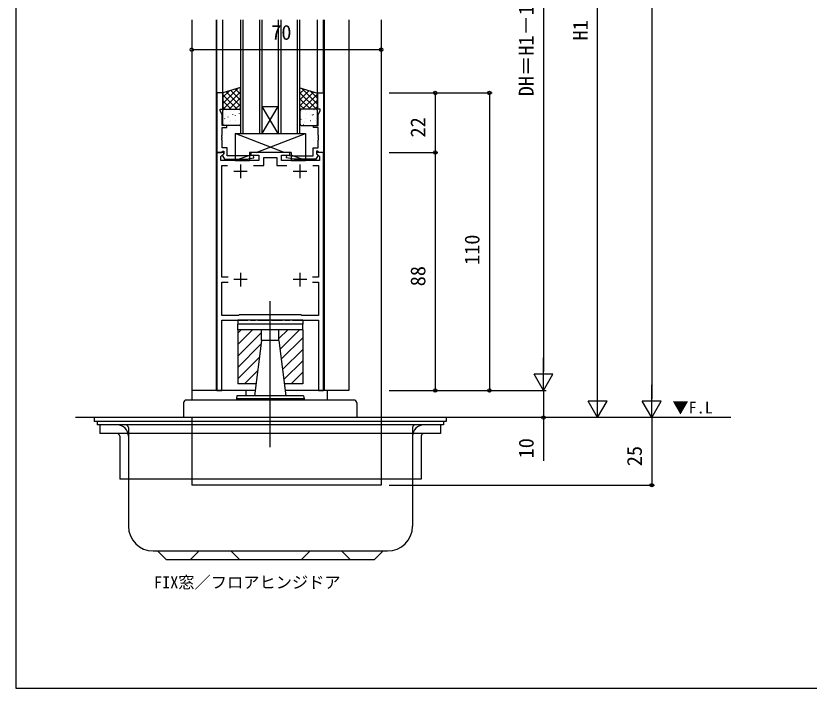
# Model space of a CAD drawing. Units: millimetres, scale not verified. Extents: x -437 to 438, y -344 to 341.
# Drawn here: x -436.7 to -143.5, y -343.7 to -95.2 of the extents above; entities that cross this region are included whole.
import ezdxf
from ezdxf.enums import TextEntityAlignment as Align

# ---------------------------------------------------------------- set-up
doc = ezdxf.new("R2010")
doc.units = ezdxf.units.MM
doc.header["$LTSCALE"] = 2
for name, color, linetype in [('0-1_USER1', 3, 'Continuous'), ('0-2_YKK_11', 7, 'Continuous'), ('0-3_YKK_12', 2, 'Continuous'), ('0-4_YKK_13', 4, 'Continuous'), ('0-6_YKK_D', 6, 'Continuous'), ('0-7_YKK_ZWAK', 7, 'Continuous')]:
    doc.layers.add(name, color=color, linetype=linetype)
doc.styles.add('ＭＳ ゴシック', font='')
doc.styles.get('ＭＳ ゴシック').set_extended_font_data('MS Gothic')

msp = doc.modelspace()

# ---------------------------------------------------------------- linework, layer by layer
at = {"layer": '0-2_YKK_11'}
for p, q in [((-353.7, -150.2), (-353.7, -155.2)), ((-331.7, -150.2), (-331.7, -155.2)), ((-351.2, -152.7), (-356.2, -152.7)), ((-329.2, -152.7), (-334.2, -152.7)), ((-353.7, -190.2), (-353.7, -195.2)), ((-331.7, -190.2), (-331.7, -195.2)), ((-351.2, -192.7), (-356.2, -192.7)), ((-329.2, -192.7), (-334.2, -192.7))]:
    msp.add_line(p, q, dxfattribs=at)
for points in [[(-362.4, -123.7), (-362.4, -145.7), (-360.77, -145.7), (-360.47, -145.4), (-360.27, -145.2), (-359.8, -145.2), (-359.8, -146.15), (-360.3, -146.65), (-360.3, -146.988), (-359.6, -148.2), (-351.592, -148.2), (-348.713, -147.692), (-348.887, -146.708), (-350.545, -147), (-358.6, -147), (-358.6, -144), (-360.47, -144), (-360.47, -141.208), (-360.59, -141.025), (-360.59, -140.475), (-360.47, -140.292), (-360.47, -140.208), (-360.59, -140.025), (-360.59, -139.475), (-360.47, -139.292), (-360.47, -136.5), (-358.7, -136.5), (-358.7, -135.7), (-360.47, -135.7), (-360.47, -131.765), (-361.2, -130.2), (-361.2, -129.7), (-360.2, -129.7), (-360.2, -123.7)], [(-323, -123.7), (-323, -145.7), (-324.63, -145.7), (-324.93, -145.4), (-325.13, -145.2), (-325.6, -145.2), (-325.6, -146.15), (-325.1, -146.65), (-325.1, -146.988), (-325.8, -148.2), (-333.808, -148.2), (-336.687, -147.692), (-336.513, -146.708), (-334.855, -147), (-326.8, -147), (-326.8, -144), (-324.93, -144), (-324.93, -141.208), (-324.81, -141.025), (-324.81, -140.475), (-324.93, -140.292), (-324.93, -140.208), (-324.81, -140.025), (-324.81, -139.475), (-324.93, -139.292), (-324.93, -136.5), (-326.7, -136.5), (-326.7, -135.7), (-324.93, -135.7), (-324.93, -131.765), (-324.2, -130.2), (-324.2, -129.7), (-325.2, -129.7), (-325.2, -123.7)]]:
    msp.add_lwpolyline(points, close=True, dxfattribs=at)
for points in [[(-362.4, -145.7), (-362.4, -233.7), (-360.6, -233.7), (-360.6, -207.7), (-350.908, -207.7), (-350.725, -207.58), (-350.175, -207.58), (-349.992, -207.7), (-348.158, -207.7), (-347.975, -207.58), (-347.425, -207.58), (-347.242, -207.7), (-343.158, -207.7), (-342.975, -207.58), (-342.425, -207.58), (-342.242, -207.7), (-338.158, -207.7), (-337.975, -207.58), (-337.425, -207.58), (-337.242, -207.7), (-335.408, -207.7), (-335.225, -207.58), (-334.675, -207.58), (-334.492, -207.7), (-324.8, -207.7), (-324.8, -233.7), (-323, -233.7), (-323, -145.7), (-325.476, -145.7), (-325.636, -146.088), (-324.5, -147.224), (-324.5, -148.7), (-338.5, -148.7), (-338.5, -146.7), (-335.5, -146.7), (-335.5, -145.7), (-349.9, -145.7), (-349.9, -146.7), (-346.9, -146.7), (-346.9, -148.7)], [(-346.9, -148.7), (-360.9, -148.7), (-360.9, -147.224), (-359.764, -146.088), (-359.924, -145.7), (-362.4, -145.7)], [(-348.898, -150.5), (-345.1, -150.5), (-345.1, -147.5), (-340.3, -147.5), (-340.3, -150.5), (-336.502, -150.5)], [(-358.271, -191.8), (-360.6, -191.8), (-360.6, -150.5), (-358.502, -150.5)], [(-326.898, -150.5), (-324.8, -150.5), (-324.8, -191.8), (-327.129, -191.8)], [(-327.129, -193.6), (-324.8, -193.6), (-324.8, -205.9), (-331, -205.9), (-331.2, -205.7), (-354.2, -205.7), (-354.4, -205.9), (-360.6, -205.9), (-360.6, -193.6), (-358.271, -193.6)]]:
    msp.add_lwpolyline(points, dxfattribs=at)
at = {"layer": '0-3_YKK_12'}
for p, q in [((-371.7, -96.7), (-371.7, -233.7)), ((-371.7, -96.7), (-371.7, -237.2)), ((-362.7, -96.7), (-362.7, -233.7)), ((-362.4, -124), (-362.4, -96.7)), ((-360.199, -123.7), (-360.199, -96.7)), ((-352.7, -138.7), (-352.7, -96.7)), ((-346.7, -96.7), (-346.7, -138.7)), ((-338.7, -138.7), (-338.7, -96.7)), ((-332.7, -96.7), (-332.7, -138.7)), ((-325.2, -123.7), (-325.2, -96.7)), ((-322.999, -123.7), (-322.999, -96.7)), ((-322.7, -96.7), (-322.7, -233.7)), ((-301.7, -96.7), (-301.7, -243.7)), ((-345.7, -128.7), (-339.7, -128.7)), ((-345.7, -138.7), (-339.7, -128.7)), ((-339.7, -138.7), (-345.7, -128.7)), ((-345.7, -138.7), (-339.7, -138.7)), ((-348.346, -233.7), (-371.7, -233.7)), ((-351.7, -233.7), (-351.7, -235.7)), ((-321.7, -233.7), (-321.7, -237.2)), ((-172.453, -243.7), (-414.7, -243.7)), ((-371.7, -243.7), (-371.7, -268.7)), ((-301.7, -243.7), (-301.7, -268.7)), ((-301.7, -268.7), (-371.7, -268.7))]:
    msp.add_line(p, q, dxfattribs=at)
for points in [[(-353.7, -96.7), (-353.7, -138.7), (-345.7, -138.7), (-345.7, -96.7)], [(-339.7, -96.7), (-339.7, -138.7), (-331.7, -138.7), (-331.7, -96.7)], [(-313.7, -96.7), (-313.7, -233.7), (-337.061, -233.7)]]:
    msp.add_lwpolyline(points, dxfattribs=at)
at = {"layer": '0-4_YKK_13'}
for p, q in [((-354.634, -121.988), (-360.2, -127.553)), ((-357.877, -122.985), (-360.2, -125.308)), ((-357.275, -122.8), (-353.7, -126.376)), ((-355.559, -122.272), (-353.7, -124.13)), ((-353.842, -121.744), (-353.7, -121.885)), ((-330.029, -122.264), (-331.7, -123.935)), ((-328.312, -122.792), (-331.7, -126.18)), ((-331.12, -121.929), (-325.2, -127.848)), ((-327.877, -122.926), (-325.2, -125.603)), ((-360.2, -124.366), (-354.866, -129.7)), ((-353.7, -123.298), (-360.102, -129.7)), ((-358.992, -123.328), (-353.7, -128.621)), ((-353.7, -125.543), (-357.857, -129.7)), ((-326.595, -123.321), (-331.7, -128.426)), ((-331.7, -123.593), (-325.543, -129.75)), ((-331.7, -125.838), (-327.788, -129.75)), ((-325.2, -124.171), (-330.779, -129.75)), ((-360.2, -126.611), (-357.111, -129.7)), ((-360.2, -128.856), (-359.356, -129.7)), ((-353.7, -127.788), (-355.612, -129.7)), ((-331.7, -128.083), (-330.033, -129.75)), ((-325.2, -126.416), (-328.534, -129.75)), ((-325.2, -128.661), (-326.289, -129.75)), ((-360.2, -135.2), (-360.2, -130.2)), ((-359.7, -129.7), (-354.2, -129.7)), ((-359.392, -131.777), (-359.385, -131.785)), ((-358.965, -130.321), (-358.921, -130.345)), ((-357.573, -129.795), (-357.566, -129.802)), ((-356.889, -129.888), (-356.845, -129.912)), ((-356.674, -131.667), (-356.628, -131.755)), ((-356.297, -131.778), (-356.254, -131.802)), ((-354.221, -131.346), (-354.177, -131.37)), ((-353.7, -130.2), (-353.7, -135.2)), ((-331.7, -130.25), (-331.7, -135.25)), ((-331.204, -130.662), (-331.248, -130.686)), ((-325.7, -129.75), (-331.2, -129.75)), ((-329.821, -130.29), (-329.828, -130.298)), ((-329.179, -131.396), (-329.223, -131.42)), ((-327.102, -131.828), (-327.146, -131.852)), ((-326.726, -131.717), (-326.772, -131.805)), ((-326.511, -129.938), (-326.555, -129.962)), ((-325.827, -129.845), (-325.834, -129.852)), ((-325.2, -135.25), (-325.2, -130.25)), ((-359.564, -133.192), (-359.517, -133.28)), ((-358.322, -132.512), (-358.278, -132.536)), ((-357.731, -134.402), (-357.687, -134.426)), ((-357.417, -133.982), (-357.41, -133.99)), ((-355.654, -133.97), (-355.611, -133.994)), ((-355.631, -131.962), (-355.625, -131.97)), ((-331.295, -133.371), (-331.341, -133.459)), ((-329.977, -134.478), (-329.984, -134.485)), ((-329.77, -133.286), (-329.814, -133.31)), ((-327.745, -134.02), (-327.789, -134.044)), ((-327.769, -132.012), (-327.775, -132.02)), ((-325.983, -134.032), (-325.989, -134.04)), ((-325.669, -134.452), (-325.713, -134.476)), ((-359.756, -135.136), (-359.712, -135.16)), ((-354.2, -135.7), (-359.7, -135.7)), ((-331.2, -135.75), (-325.7, -135.75)), ((-330.413, -135.477), (-330.457, -135.501)), ((-355.7, -138.701), (-355.7, -148.7)), ((-337.5, -145.7), (-355.7, -138.701)), ((-347.9, -145.7), (-329.7, -138.701)), ((-350.4, -145.7), (-350.4, -148.7)), ((-335, -145.7), (-350.4, -145.7)), ((-335, -145.7), (-335, -148.7)), ((-355.7, -148.7), (-350.4, -146.662)), ((-355.7, -148.7), (-350.4, -148.7)), ((-329.7, -148.7), (-335, -146.662)), ((-335, -148.7), (-329.7, -148.7)), ((-342.7, -254.6), (-342.7, -200.7)), ((-354.7, -207.7), (-354.7, -209.2)), ((-330.7, -207.7), (-354.7, -207.7)), ((-330.7, -207.7), (-330.7, -209.2)), ((-330.7, -209.2), (-354.7, -209.2)), ((-354.7, -211.2), (-354.7, -209.2)), ((-330.7, -211.2), (-330.7, -209.2)), ((-354.7, -211.2), (-354.7, -231.2)), ((-330.7, -211.2), (-354.7, -211.2)), ((-330.7, -211.2), (-354.7, -211.2)), ((-354.7, -216.701), (-349.199, -211.2)), ((-354.7, -212.458), (-353.442, -211.2)), ((-354.7, -220.944), (-345.95, -212.194)), ((-345.95, -215.2), (-345.95, -211.2)), ((-339.45, -215.2), (-339.45, -211.2)), ((-339.45, -214.494), (-336.156, -211.2)), ((-339.061, -218.347), (-331.913, -211.2)), ((-330.7, -211.2), (-330.7, -231.2)), ((-354.7, -225.186), (-346.124, -216.611)), ((-345.95, -215.2), (-348.485, -235.7)), ((-339.45, -215.2), (-345.95, -215.2)), ((-339.45, -215.2), (-336.915, -235.7)), ((-338.594, -222.123), (-330.7, -214.229)), ((-338.127, -225.899), (-330.7, -218.472)), ((-354.7, -229.429), (-346.723, -221.452)), ((-337.66, -229.675), (-330.7, -222.715)), ((-352.228, -231.2), (-347.322, -226.293)), ((-334.943, -231.2), (-330.7, -226.957)), ((-347.929, -231.2), (-354.7, -231.2)), ((-330.7, -231.2), (-337.471, -231.2)), ((-311.7, -237.2), (-373.7, -237.2)), ((-355.05, -235.7), (-355.2, -236.7)), ((-330.2, -236.7), (-355.2, -236.7)), ((-355.2, -236.7), (-355.2, -237.2)), ((-330.35, -235.7), (-355.05, -235.7)), ((-330.35, -235.7), (-330.2, -236.7)), ((-330.2, -236.7), (-330.2, -237.2)), ((-374.7, -238.2), (-374.7, -243.7)), ((-310.7, -238.2), (-310.7, -243.7)), ((-277.7, -243.7), (-407.7, -243.7)), ((-407.7, -243.7), (-407.7, -245.2)), ((-277.7, -245.2), (-407.7, -245.2)), ((-406.7, -245.2), (-406.7, -246.4)), ((-278.7, -245.2), (-278.7, -246.4)), ((-277.7, -243.7), (-277.7, -245.2)), ((-278.7, -246.4), (-406.7, -246.4)), ((-405.7, -246.4), (-405.7, -249.6)), ((-395.1, -247.4), (-395.1, -283.8)), ((-290.1, -247.4), (-290.1, -283.8)), ((-279.7, -246.4), (-279.7, -249.6)), ((-279.7, -249.6), (-405.7, -249.6)), ((-398.3, -250.6), (-398.3, -266.4)), ((-286.9, -250.6), (-286.9, -266.4)), ((-286.9, -266.4), (-398.3, -266.4)), ((-385.9, -293), (-299.3, -293)), ((-381.1, -296.2), (-384.3, -293)), ((-372.1, -296.2), (-368.9, -293)), ((-354.1, -296.2), (-357.3, -293)), ((-331.1, -296.2), (-327.9, -293)), ((-313.1, -296.2), (-316.3, -293)), ((-304.1, -296.2), (-300.9, -293)), ((-381.1, -296.2), (-304.1, -296.2))]:
    msp.add_line(p, q, dxfattribs=at)
for points in [[(-353.7, -121.7), (-360.2, -123.7), (-360.2, -129.7), (-353.7, -129.7)], [(-331.7, -121.75), (-325.2, -123.75), (-325.2, -129.75), (-331.7, -129.75)]]:
    msp.add_lwpolyline(points, close=True, dxfattribs=at)
msp.add_lwpolyline([(-355.7, -138.701), (-329.7, -138.701), (-329.7, -148.7)], dxfattribs=at)
for centre, radius, start, end in [((-359.7, -130.2), 0.5, 90, 180), ((-354.2, -130.2), 0.5, 0, 90), ((-331.2, -130.25), 0.5, 90, 180), ((-325.7, -130.25), 0.5, 0, 90), ((-359.7, -135.2), 0.5, 180, 270), ((-354.2, -135.2), 0.5, 270, 0), ((-331.2, -135.25), 0.5, 180, 270), ((-325.7, -135.25), 0.5, 270, 0), ((-373.7, -238.2), 1, 89.99998, 180.00001), ((-311.7, -238.2), 1, 359.99999, 89.99997), ((-399.3, -250.6), 4.2, 0, 90), ((-396.1, -247.4), 1, 0, 90), ((-289.1, -247.4), 1, 90, 180), ((-285.9, -250.6), 4.2, 90, 180), ((-399.3, -250.6), 1, 0, 90), ((-285.9, -250.6), 1, 90, 180), ((-385.9, -283.8), 9.2, 180, 270), ((-299.3, -283.8), 9.2, 270, 0)]:
    msp.add_arc(centre, radius, start, end, dxfattribs=at)
at = {"layer": '0-6_YKK_D'}
for p, q in [((-201.7, 199.3), (-201.7, -236.7)), ((-221.7, -236.7), (-221.7, 39.3)), ((-241.7, 36.3), (-241.7, -226.7)), ((-301.7, -107.7), (-371.7, -107.7)), ((-298.7, -123.7), (-260.7, -123.7)), ((-298.7, -123.7), (-280.7, -123.7)), ((-281.7, -123.7), (-281.7, -145.7)), ((-261.7, -123.7), (-261.7, -233.7)), ((-298.7, -145.7), (-280.7, -145.7)), ((-298.7, -145.7), (-280.7, -145.7)), ((-281.7, -145.7), (-281.7, -233.7)), ((-241.7, -233.7), (-241.7, -221.576)), ((-241.7, -233.7), (-245.2, -227.638)), ((-238.2, -227.638), (-245.2, -227.638)), ((-241.7, -233.7), (-238.2, -227.638)), ((-221.7, -243.7), (-221.7, -231.576)), ((-201.7, -243.7), (-201.7, -231.576)), ((-298.7, -233.7), (-260.7, -233.7)), ((-298.7, -233.7), (-240.7, -233.7)), ((-298.7, -233.7), (-240.7, -233.7)), ((-298.7, -233.7), (-280.7, -233.7)), ((-221.7, -243.7), (-225.2, -237.638)), ((-218.2, -237.638), (-225.2, -237.638)), ((-221.7, -243.7), (-218.2, -237.638)), ((-201.7, -243.7), (-205.2, -237.638)), ((-198.2, -237.638), (-205.2, -237.638)), ((-201.7, -243.7), (-198.2, -237.638)), ((-201.7, -243.7), (-201.7, -268.7)), ((-298.7, -268.7), (-200.7, -268.7))]:
    msp.add_line(p, q, dxfattribs=at)
msp.add_lwpolyline([(-241.7, -233.7), (-241.7, -243.7), (-241.7, -259.625)], dxfattribs=at)
for centre in [(-371.7, -107.7), (-301.7, -107.7), (-281.7, -123.7), (-261.7, -123.7), (-281.7, -145.7), (-281.7, -145.7), (-281.7, -233.7), (-261.7, -233.7), (-241.7, -243.7), (-201.7, -268.7)]:
    msp.add_circle(centre, 0.637, dxfattribs=at)
at = {"layer": '0-7_YKK_ZWAK'}
msp.add_line((-436.7, 306.3), (-436.7, -343.7), dxfattribs=at)
msp.add_lwpolyline([(-436.7, -343.7), (438.3, -343.7), (438.3, 306.3)], dxfattribs=at)

# ---------------------------------------------------------------- texts
at = {"layer": '0-1_USER1', "style": 'ＭＳ ゴシック'}
for s, p in [('▼F.L', (-194.072, -243.495)), ('FIX窓／フロアヒンジドア', (-385.644, -308.12))]:
    msp.add_text(s, height=4.399, dxfattribs=at).set_placement(p, align=Align.BOTTOM_LEFT)
at = {"layer": '0-6_YKK_D', "style": 'ＭＳ ゴシック'}
for s, p in [('DH＝H1－13', (-243.7, -124.902)), ('H1', (-223.7, -104.282)), ('22', (-283.7, -140.155)), ('110', (-263.7, -187.265)), ('88', (-283.7, -195.155)), ('10', (-243.7, -258.776)), ('25', (-203.7, -261.655))]:
    msp.add_text(s, height=5.499, rotation=90, dxfattribs=at).set_placement(p, align=Align.BOTTOM_LEFT)
msp.add_text('70', height=5.499, dxfattribs=at).set_placement((-342.325, -105.7), align=Align.BOTTOM_LEFT)

doc.saveas('drawing.dxf')
